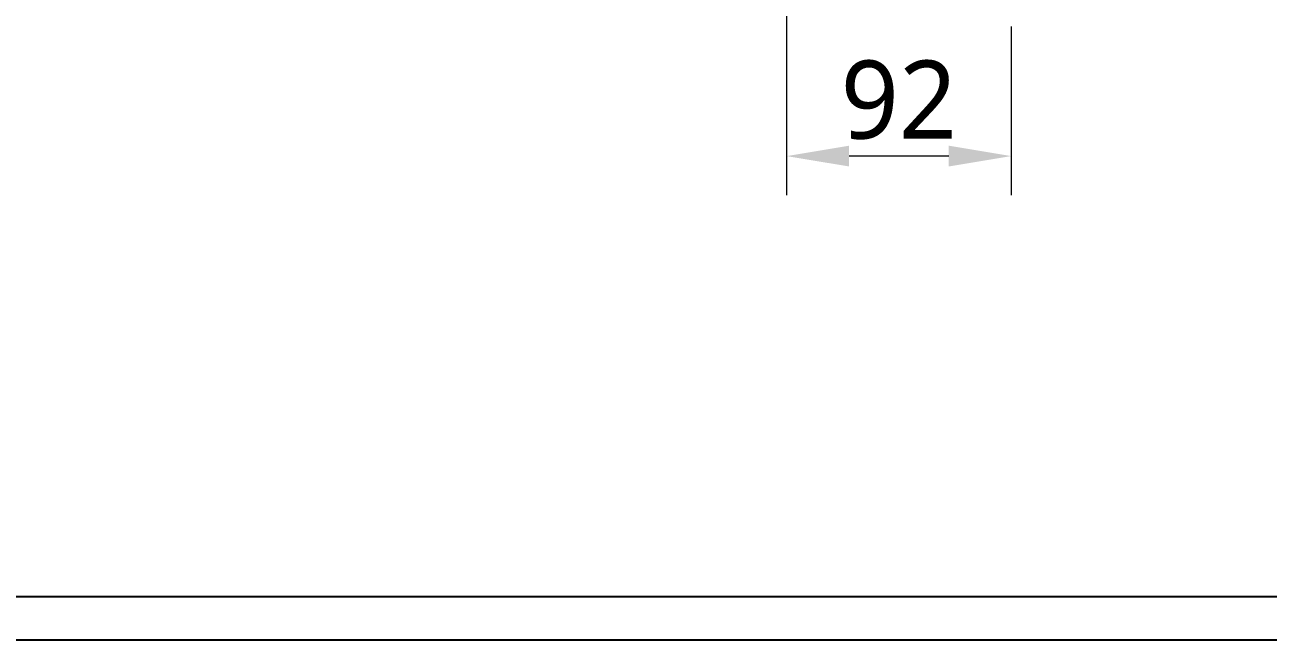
# Model space of a CAD drawing. Header units: millimetres. Extents: x -449 to 2916, y -1257 to 1632.
# Drawn here: x 1378 to 1887, y 426 to 679 of the extents above; entities that cross this region are included whole.
import ezdxf

# ---------------------------------------------------------------- set-up
doc = ezdxf.new("R2010")
doc.units = ezdxf.units.MM
doc.header["$PDSIZE"] = -1
doc.styles.add('wf', font='')
doc.styles.get('wf').set_extended_font_data('Microsoft YaHei')
doc.dimstyles.new('wf8', dxfattribs={"dimscale": 8, "dimtxt": 4, "dimasz": 3.2, "dimexe": 2, "dimexo": 1, "dimgap": 0.8, "dimtad": 1, "dimdec": 1, "dimdsep": 46, "dimtxsty": 'wf', "dimcen": 0, "dimclrd": 6, "dimclre": 6, "dimadec": 0, "dimazin": 0, "dimtm": 1e-09, "dimtfac": 0.7, "dimtdec": 1, "dimtmove": 0, "dimatfit": 3, "dimfxl": 0, "dimtolj": 1, "dimlwd": 13, "dimlwe": 13, "dimarcsym": 0})

# ---------------------------------------------------------------- blocks, each defined once
blk = doc.blocks.new('*D347')
at = {"color": 6, "lineweight": 13}
for p, q in [((1690.03, 869.32), (1690.03, 608.83)), ((1782.03, 677.95), (1782.03, 608.83)), ((1756.43, 624.83), (1715.63, 624.83))]:
    blk.add_line(p, q, dxfattribs=at)
at = {"color": 6}
for points in [[(1715.63, 629.1), (1715.63, 620.57), (1690.03, 624.83)], [(1756.43, 620.57), (1756.43, 629.1), (1782.03, 624.83)]]:
    blk.add_solid(points, dxfattribs=at)
at = {"layer": 'Defpoints', "color": 0}
for p in [(1690.03, 877.32), (1782.03, 685.95), (1690.03, 624.83)]:
    blk.add_point(p, dxfattribs=at)
at = {"color": 0, "insert": (1736.03, 647.77), "char_height": 32, "attachment_point": 5, "style": 'wf'}
blk.add_mtext('\\A1;92', dxfattribs=at)

msp = doc.modelspace()

# ---------------------------------------------------------------- linework, layer by layer
at = {"color": 0, "linetype": 'ByBlock', "lineweight": 25}
for points in [[(997.065, 426.42), (997.065, 1632.349), (2724.888, 1632.349), (2724.888, 426.42)], [(1014.81, 444.165), (1014.81, 1614.603), (2707.143, 1614.603), (2707.143, 444.165)]]:
    msp.add_lwpolyline(points, close=True, dxfattribs=at)

# ---------------------------------------------------------------- dimensions: what is measured, and where the dimension line sits
dim = msp.add_linear_dim(base=(1690.029, 624.835), p1=(1782.029, 685.949), p2=(1690.029, 877.32), dimstyle='wf8', override={"dimtxsty": 'wf'})
dim.commit()
dim.dimension.update_dxf_attribs({"geometry": '*D347', "text_midpoint": (1736.029, 647.772)})

doc.saveas('drawing.dxf')
